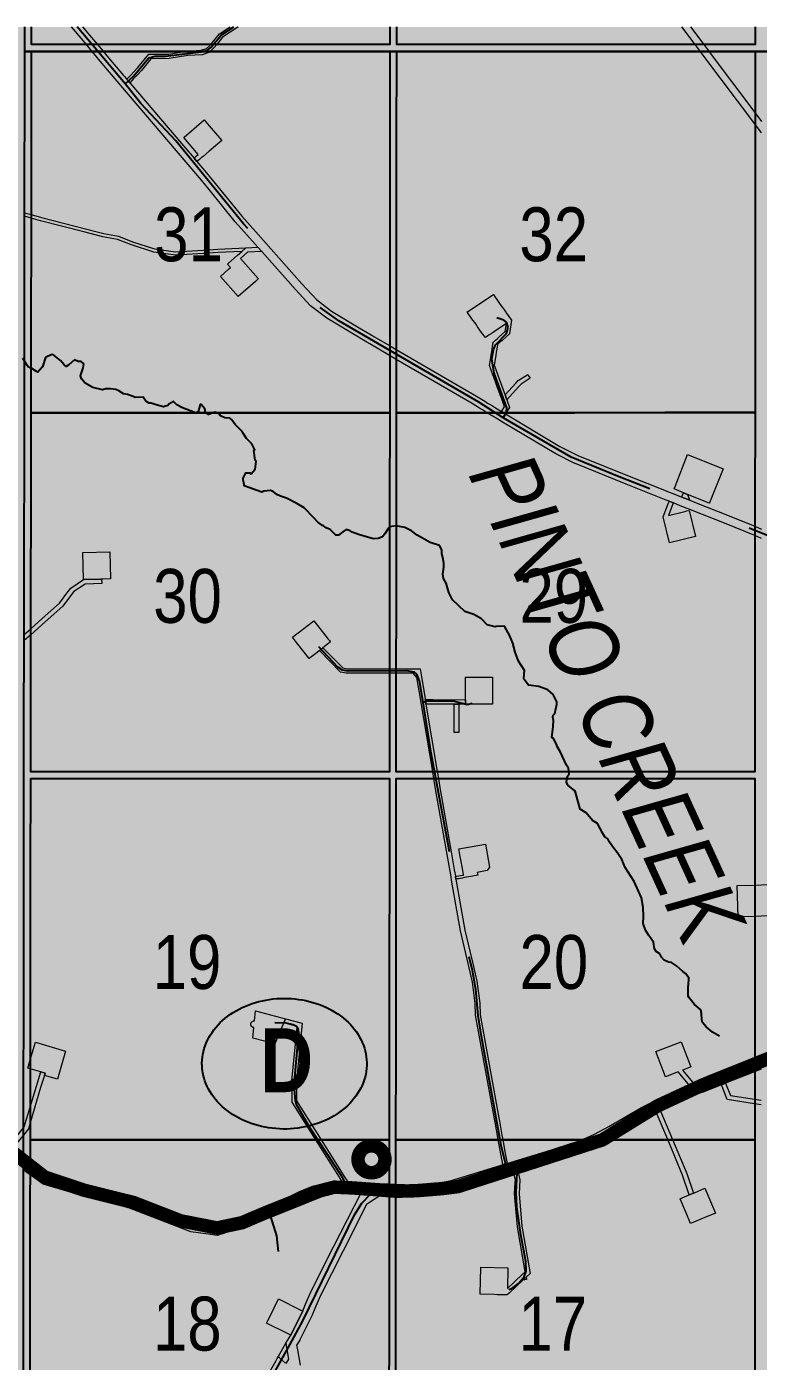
# Model space of a CAD drawing. Extents: x 351064 to 358960, y 6048061 to 6054858.
# Drawn here: x 352761.3 to 352869.8, y 6050885.6 to 6051083.7 of the extents above; entities that cross this region are included whole.
import ezdxf
from ezdxf.enums import TextEntityAlignment as Align

# ---------------------------------------------------------------- set-up
doc = ezdxf.new("R2010")
doc.units = 0
doc.header["$LTSCALE"] = 5
doc.linetypes.add('DASHED2', pattern=[9.525, 6.35, -3.175])
doc.layers.add('AS-ROUTEMAP', color=35, linetype='Continuous', lineweight=0)
for name, color, linetype in [('CG-NOTES', 7, 'Continuous'), ('RoadSeg', 57, 'DASHED2'), ('ROUTE-MAP-ROUTE', 90, 'Continuous'), ('T-CREEK', 160, 'Continuous'), ('T-WATER-T', 170, 'Continuous'), ('Townships', 57, 'Continuous')]:
    doc.layers.add(name, color=color, linetype=linetype)
doc.layers.add('ROUTE-MAP-BACKGROUND-H', color=7, linetype='Continuous', true_color=0xf0ebff)
doc.layers.add('Sections', color=7, linetype='Continuous', true_color=0xa75418)
doc.styles.add('120', font='ARIALN.TTF', dxfattribs={"height": 13})
doc.styles.add('80LS', font='ARIALNI.TTF', dxfattribs={"height": 10})
doc.styles.add('BOLD', font='ARIALNB.TTF')

# ---------------------------------------------------------------- blocks, each defined once
blk = doc.blocks.new('AA')
at = {"const_width": 4}
blk.add_lwpolyline([(-1, 0, 1), (1, 0, 1)], format="xyb", close=True, dxfattribs=at)
blk.add_circle((0, 0), 2)
blk = doc.blocks.new('Route_Letters')
h = blk.add_hatch(color=255)
h.dxf.hatch_style = 1
edge = h.paths.add_edge_path()
edge.add_ellipse((-0.12, 0.46), major_axis=(-11.97, 0), ratio=0.789318, start_angle=0, end_angle=360)
at = {"color": 5}
blk.add_open_spline([(-12.34, 0.46), (-12.34, -0.25), (-12.24, -0.97), (-11.72, -2.79), (-11.14, -3.88), (-9.56, -5.81), (-8.54, -6.66), (-6.22, -8.02), (-4.9, -8.54), (-2.12, -9.17), (-0.66, -9.3), (2.22, -9.13), (3.64, -8.84), (6.27, -7.89), (7.48, -7.22), (9.54, -5.6), (10.38, -4.64), (11.6, -2.54), (11.97, -1.4), (12.18, 0.91), (12.02, 2.08), (11.2, 4.3), (10.54, 5.35), (8.8, 7.2), (7.72, 7.99), (5.29, 9.24), (3.93, 9.68), (1.11, 10.18), (-0.35, 10.23), (-3.22, 9.91), (-4.61, 9.55), (-7.16, 8.47), (-8.32, 7.75), (-10.24, 6.02), (-11, 5.02), (-12.05, 2.86), (-12.32, 1.7), (-12.34, 0.52), (-12.34, 0.49), (-12.34, 0.46)], degree=3, knots=[0, 0, 0, 0, 0.219529, 0.219529, 0.575727, 0.575727, 0.931924, 0.931924, 1.288121, 1.288121, 1.644318, 1.644318, 2.000515, 2.000515, 2.356712, 2.356712, 2.712909, 2.712909, 3.069107, 3.069107, 3.425304, 3.425304, 3.781501, 3.781501, 4.137698, 4.137698, 4.493895, 4.493895, 4.850092, 4.850092, 5.20629, 5.20629, 5.562487, 5.562487, 5.918684, 5.918684, 6.274881, 6.274881, 6.283185, 6.283185, 6.283185, 6.283185], dxfattribs=at)
at = {"color": 14, "style": 'BOLD'}
blk.add_attdef('A', text='', height=9.5, dxfattribs=at).set_placement((0.22, 0.98), align=Align.MIDDLE)

msp = doc.modelspace()

# ---------------------------------------------------------------- hatches: boundary and pattern name
at = {"layer": 'ROUTE-MAP-BACKGROUND-H'}
h = msp.add_hatch(color=256, dxfattribs=at)
h.dxf.hatch_style = 1
h.paths.add_polyline_path([(352109.337, 6051083.716), (353736.796, 6051083.637), (353740.383, 6050432.833), (352105.91, 6050432.833)])

# ---------------------------------------------------------------- linework, layer by layer
at = {"layer": 'AS-ROUTEMAP', "flags": 128}
for points in [[(352870.239, 6051007.769), (352869.234, 6051008.181), (352864.99, 6051009.919), (352859.591, 6051012.063), (352858.197, 6051012.617), (352857.171, 6051013.029), (352857.132, 6051013.04), (352856.549, 6051013.272), (352856.084, 6051013.456), (352855.857, 6051013.547), (352850.165, 6051015.808), (352842.482, 6051018.909), (352842.45, 6051018.922), (352839.739, 6051020.301), (352831.846, 6051025.002), (352831.139, 6051025.435), (352830.296, 6051025.952), (352829.868, 6051026.214), (352829.59, 6051026.384), (352829.492, 6051026.444), (352829.158, 6051026.649), (352828.849, 6051026.838), (352828.418, 6051027.101), (352827.31, 6051027.781), (352816.073, 6051034.326), (352815.067, 6051034.911), (352812.135, 6051036.619), (352811.704, 6051036.87), (352805.771, 6051040.434), (352803.358, 6051042.3), (352801.134, 6051044.7), (352796.131, 6051050.333), (352795.56, 6051050.975), (352793.533, 6051053.257), (352792.195, 6051054.763), (352788.337, 6051059.531), (352787.209, 6051060.925), (352775.214, 6051075.009), (352772.181, 6051078.579), (352771.509, 6051079.394), (352770.945, 6051080.072), (352770.109, 6051081.078), (352769.629, 6051081.655), (352767.883, 6051083.684)], [(352769.558, 6051083.684), (352770.599, 6051082.475), (352771.758, 6051081.078), (352772.591, 6051080.072), (352773.155, 6051079.388), (352775.638, 6051076.47), (352775.746, 6051076.343), (352776.01, 6051076.032), (352776.074, 6051075.958), (352776.119, 6051075.905), (352776.181, 6051075.832), (352776.337, 6051075.649), (352776.4, 6051075.575), (352776.554, 6051075.394), (352783.386, 6051067.372), (352783.926, 6051066.738), (352786.084, 6051064.204), (352786.516, 6051063.697), (352788.186, 6051061.737), (352788.339, 6051061.547), (352793.164, 6051055.584), (352795.231, 6051053.257), (352802.073, 6051045.557), (352804.218, 6051043.24), (352806.49, 6051041.483), (352810.573, 6051039.024), (352812.338, 6051037.961), (352812.429, 6051037.906), (352812.768, 6051037.709), (352815.069, 6051036.37), (352816.074, 6051035.786), (352827.959, 6051028.872), (352829.189, 6051028.118), (352829.616, 6051027.857), (352829.904, 6051027.68), (352830.339, 6051027.414), (352830.623, 6051027.24), (352831.051, 6051026.978), (352831.67, 6051026.599), (352831.922, 6051026.444), (352832.239, 6051026.25), (352832.504, 6051026.088), (352839.844, 6051021.717), (352840.351, 6051021.414), (352842.483, 6051020.33), (352842.976, 6051020.079), (352850.637, 6051016.986), (352855.858, 6051014.912), (352856.55, 6051014.638), (352857.014, 6051014.453), (352858.406, 6051013.9), (352859.634, 6051013.412), (352860.569, 6051013.041), (352865.465, 6051011.097), (352869.234, 6051009.553), (352870.239, 6051009.141)], [(352776.896, 6051075.76), (352776.554, 6051075.394), (352776.337, 6051075.649), (352776.181, 6051075.832), (352776.119, 6051075.904), (352776.461, 6051076.271), (352776.688, 6051076.515), (352777.146, 6051077.006), (352777.765, 6051077.67), (352779.366, 6051079.623), (352782.341, 6051079.659), (352784.925, 6051080.073), (352785.086, 6051080.099), (352787.153, 6051080.224), (352787.944, 6051080.464), (352788.356, 6051080.852), (352788.591, 6051081.079), (352789.861, 6051082.64), (352791.446, 6051083.683)], [(352792.648, 6051083.683), (352792.591, 6051083.638), (352790.314, 6051082.14), (352789.454, 6051081.079), (352789.081, 6051080.618), (352788.501, 6051080.074), (352788.356, 6051079.937), (352788.286, 6051079.872), (352787.271, 6051079.563), (352785.159, 6051079.436), (352782.398, 6051078.993), (352779.685, 6051078.961), (352778.267, 6051077.231), (352777.581, 6051076.495), (352777.123, 6051076.004), (352776.896, 6051075.76)], [(352870.259, 6051067.969), (352869.254, 6051069.304), (352861.683, 6051079.365), (352861.147, 6051080.077), (352860.39, 6051081.082), (352858.433, 6051083.679)], [(352859.705, 6051083.679), (352861.662, 6051081.082), (352862.419, 6051080.077), (352862.495, 6051079.977), (352869.255, 6051070.993), (352870.26, 6051069.658)], [(352760.915, 6051056.11), (352761.92, 6051055.825), (352763.445, 6051055.391), (352771.71, 6051053.255), (352772.683, 6051053.003), (352774.87, 6051052.621), (352776.977, 6051051.783), (352780.237, 6051050.747), (352783.331, 6051050.31), (352788.329, 6051050.605), (352789.602, 6051050.681), (352793.747, 6051050.896), (352793.151, 6051050.365), (352789.63, 6051050.182), (352788.329, 6051050.105), (352783.311, 6051049.808), (352780.125, 6051050.258), (352776.808, 6051051.312), (352774.733, 6051052.138), (352772.577, 6051052.514), (352769.714, 6051053.255), (352763.315, 6051054.909), (352761.92, 6051055.305), (352760.914, 6051055.591)], [(352760.847, 6050993.46), (352761.854, 6050994.357), (352763.539, 6050995.859), (352766.11, 6050998.168), (352767.215, 6050999.62), (352767.787, 6051000.372), (352769.709, 6051001.648), (352772.202, 6051001.716), (352772.374, 6051001.721), (352772.392, 6051001.055), (352769.918, 6051000.987), (352768.249, 6050999.879), (352768.052, 6050999.62), (352766.603, 6050997.715), (352763.983, 6050995.362), (352761.853, 6050993.463), (352760.846, 6050992.566)], [(352799.648, 6050885.346), (352798.74, 6050886.147), (352798.566, 6050886.299), (352799.701, 6050888.285), (352800.424, 6050889.513), (352800.643, 6050889.954), (352801.503, 6050891.691), (352802.196, 6050893.089), (352802.607, 6050894.07), (352803.383, 6050895.926), (352806.818, 6050902.68), (352810.848, 6050910.61), (352811.607, 6050912.104), (352811.79, 6050912.097), (352812.339, 6050912.074), (352814.982, 6050911.964), (352815.987, 6050911.923), (352818.732, 6050911.808), (352822.684, 6050912.134), (352824.023, 6050912.411), (352824.066, 6050912.424), (352824.711, 6050912.62), (352831.503, 6050914.691), (352831.792, 6050914.78), (352831.867, 6050914.802), (352832.509, 6050914.998), (352832.636, 6050915.037), (352833.116, 6050915.183), (352841.048, 6050917.602), (352842.184, 6050917.972), (352842.431, 6050918.063), (352843.304, 6050918.386), (352843.62, 6050918.516), (352844.407, 6050918.842), (352845.492, 6050919.34), (352847.601, 6050920.46), (352852.458, 6050923.282), (352854.011, 6050924.095), (352854.812, 6050924.45), (352857.216, 6050925.515), (352859.668, 6050926.469), (352860.097, 6050926.632), (352860.322, 6050926.723), (352860.585, 6050926.823), (352869.208, 6050930.218), (352870.214, 6050930.614)], [(352870.214, 6050928.969), (352869.208, 6050928.574), (352864.907, 6050926.883), (352864.287, 6050926.64), (352861.604, 6050925.585), (352861.115, 6050925.394), (352857.774, 6050924.097), (352856.227, 6050923.453), (352855.191, 6050922.94), (352854.59, 6050922.646), (352853.223, 6050921.965), (352848.366, 6050919.143), (352847.272, 6050918.534), (352847.237, 6050918.517), (352846.154, 6050917.968), (352845.016, 6050917.446), (352843.859, 6050916.967), (352842.43, 6050916.471), (352841.493, 6050916.145), (352834.106, 6050913.893), (352833.467, 6050913.698), (352832.988, 6050913.552), (352831.947, 6050913.234), (352828.02, 6050912.037), (352828.02, 6050912.037), (352824.935, 6050911.096), (352824.4, 6050910.933), (352822.902, 6050910.624), (352822.354, 6050910.578), (352818.764, 6050910.283), (352815.986, 6050910.399), (352814.981, 6050910.441), (352814.069, 6050910.479), (352811.959, 6050909.073), (352811.68, 6050908.887), (352808.176, 6050901.99), (352804.767, 6050895.286), (352803.989, 6050893.427), (352803.582, 6050892.456), (352803.203, 6050891.691), (352801.765, 6050888.79), (352801.754, 6050888.77), (352801.385, 6050888.143), (352801.299, 6050887.999), (352801.411, 6050887.332), (352801.797, 6050885.027)], [(352870.212, 6050923.696), (352869.206, 6050923.848), (352865.149, 6050924.459), (352864.385, 6050926.392), (352864.287, 6050926.64), (352864.907, 6050926.883), (352865.005, 6050926.635), (352865.628, 6050925.06), (352869.207, 6050924.521), (352870.212, 6050924.369)], [(352760.869, 6050915.885), (352761.769, 6050915.152), (352762.007, 6050914.958), (352764.38, 6050913.296), (352769.433, 6050911.807), (352773.904, 6050910.65), (352776.989, 6050909.769), (352785.989, 6050906.327), (352788.201, 6050906.008), (352789.389, 6050905.836), (352793.935, 6050907.32), (352797.204, 6050908.527), (352801.824, 6050910.867), (352803.802, 6050911.671), (352805.142, 6050911.939), (352806.413, 6050912.208), (352806.801, 6050912.2), (352807.924, 6050912.178), (352811.421, 6050912.108), (352811.607, 6050912.104), (352810.848, 6050910.61), (352810.661, 6050910.614), (352806.655, 6050910.688), (352804.242, 6050910.205), (352802.456, 6050909.479), (352797.902, 6050907.173), (352797.814, 6050907.128), (352797.251, 6050906.921), (352796.666, 6050906.704), (352794.435, 6050905.881), (352789.523, 6050904.277), (352788.2, 6050904.468), (352785.604, 6050904.843), (352776.506, 6050908.322), (352773.504, 6050909.18), (352769.027, 6050910.338), (352763.71, 6050911.905), (352761.928, 6050913.18), (352761.767, 6050913.293), (352761.28, 6050913.634), (352760.762, 6050914.037)], [(352793.712, 6050877.81), (352798.195, 6050885.65), (352798.398, 6050886.005), (352798.566, 6050886.299), (352799.701, 6050888.285), (352799.752, 6050887.983), (352800.092, 6050885.951), (352799.705, 6050885.296)]]:
    msp.add_lwpolyline(points, dxfattribs=at)
for points in [[(352786.896, 6051064.021), (352786.516, 6051063.697), (352786.084, 6051064.204), (352786.464, 6051064.528), (352786.716, 6051064.743), (352784.555, 6051067.279), (352784.651, 6051067.361), (352785.297, 6051067.911), (352787.599, 6051069.873), (352788.346, 6051068.997), (352790.192, 6051066.828), (352788.342, 6051065.253), (352787.418, 6051064.465), (352787.148, 6051064.235), (352786.896, 6051064.021)], [(352795.175, 6051045.918), (352792.647, 6051043.664), (352789.985, 6051046.648), (352791.198, 6051047.73), (352791.478, 6051047.979), (352791.034, 6051048.477), (352791.121, 6051048.554), (352792.527, 6051049.808), (352793.151, 6051050.365), (352793.747, 6051050.896), (352795.56, 6051050.975), (352796.131, 6051050.333), (352794.014, 6051050.241), (352792.97, 6051049.31), (352795.615, 6051046.344), (352795.632, 6051046.325), (352795.175, 6051045.918)], [(352833.18, 6051040.144), (352832.85, 6051038.121), (352831.767, 6051037.157), (352831.387, 6051036.819), (352831.135, 6051036.594), (352831.084, 6051036.548), (352831.021, 6051036.15), (352830.903, 6051035.401), (352830.827, 6051034.92), (352830.601, 6051033.487), (352830.833, 6051032.847), (352831.142, 6051031.999), (352831.346, 6051031.439), (352832.088, 6051029.401), (352832.216, 6051029.047), (352832.474, 6051028.34), (352832.886, 6051027.207), (352832.371, 6051026.444), (352832.239, 6051026.25), (352831.922, 6051026.444), (352831.67, 6051026.599), (352832.143, 6051027.299), (352831.71, 6051028.491), (352831.581, 6051028.844), (352831.06, 6051030.276), (352830.856, 6051030.835), (352830.547, 6051031.685), (352830.412, 6051032.056), (352829.915, 6051033.421), (352830.047, 6051034.253), (352830.157, 6051034.953), (352830.204, 6051035.251), (352830.236, 6051035.449), (352830.362, 6051036.25), (352830.463, 6051036.888), (352830.521, 6051036.939), (352830.774, 6051037.164), (352831.026, 6051037.389), (352831.406, 6051037.727), (352832.234, 6051038.465), (352832.423, 6051039.645), (352830.848, 6051038.607), (352830.429, 6051038.331), (352830.151, 6051038.147), (352829.872, 6051037.963), (352829.453, 6051037.687), (352829.314, 6051037.595), (352829.282, 6051037.574), (352828.737, 6051038.339), (352828.136, 6051039.183), (352827.947, 6051039.448), (352827.85, 6051039.591), (352827.285, 6051040.376), (352827.19, 6051040.508), (352826.851, 6051040.984), (352826.625, 6051041.301), (352826.572, 6051041.376), (352826.683, 6051041.449), (352830.469, 6051043.946), (352830.745, 6051043.559), (352830.979, 6051043.232), (352831.502, 6051042.497), (352831.85, 6051042.01), (352832.106, 6051041.651), (352832.333, 6051041.331), (352832.396, 6051041.243), (352833.18, 6051040.144)], [(352834.203, 6051030.238), (352832.474, 6051028.34), (352832.216, 6051029.047), (352833.824, 6051030.811), (352834.171, 6051031.192), (352835.58, 6051032.085), (352835.793, 6051031.746), (352835.935, 6051031.521), (352834.604, 6051030.677), (352834.551, 6051030.619), (352834.203, 6051030.238)], [(352862.546, 6051013.041), (352862.519, 6051012.973), (352862.352, 6051013.041), (352862.149, 6051013.124), (352859.277, 6051014.287), (352858.659, 6051014.537), (352857.269, 6051015.1), (352857.415, 6051015.472), (352859.281, 6051020.216), (352864.532, 6051018.09), (352862.546, 6051013.041)], [(352859.534, 6051013.643), (352859.634, 6051013.413), (352858.406, 6051013.9), (352858.474, 6051014.072), (352858.659, 6051014.537), (352859.277, 6051014.287), (352859.267, 6051014.262), (352859.534, 6051013.643)], [(352857.11, 6051012.877), (352856.439, 6051011.175), (352858.85, 6051011.755), (352859.175, 6051011.833), (352859.536, 6051011.922), (352860.472, 6051008.031), (352856.583, 6051007.096), (352855.648, 6051010.985), (352856.458, 6051013.041), (352856.49, 6051013.122), (352856.549, 6051013.272), (352857.132, 6051013.041), (352857.172, 6051013.033), (352857.11, 6051012.877)], [(352773.593, 6051005.758), (352773.706, 6051001.761), (352772.54, 6051001.726), (352772.374, 6051001.721), (352772.202, 6051001.716), (352769.709, 6051001.648), (352769.596, 6051005.645), (352773.593, 6051005.758)], [(352804.32, 6050990.843), (352803.148, 6050989.928), (352803.107, 6050989.981), (352802.896, 6050990.251), (352802.799, 6050990.375), (352802.588, 6050990.646), (352802.035, 6050991.354), (352801.15, 6050992.486), (352800.687, 6050993.08), (352803.838, 6050995.541), (352805.629, 6050993.249), (352805.838, 6050992.981), (352805.937, 6050992.854), (352806.146, 6050992.587), (352806.245, 6050992.46), (352806.3, 6050992.39), (352805.202, 6050991.532), (352805.024, 6050991.393), (352804.869, 6050991.272), (352804.848, 6050991.256), (352804.673, 6050991.119), (352804.623, 6050991.082), (352804.32, 6050990.843)], [(352832.509, 6050914.998), (352831.867, 6050914.802), (352831.859, 6050914.844), (352831.192, 6050918.513), (352830.724, 6050921.088), (352830.634, 6050921.583), (352827.834, 6050936.982), (352827.798, 6050938.743), (352827.377, 6050941.915), (352826.584, 6050945.294), (352826.576, 6050945.327), (352825.607, 6050949.496), (352824.28, 6050957.053), (352824.194, 6050957.546), (352821.957, 6050970.291), (352821.659, 6050972.109), (352821.654, 6050972.142), (352821.489, 6050973.129), (352821.486, 6050973.148), (352819.722, 6050983.669), (352819.666, 6050984.002), (352819.14, 6050987.137), (352818.576, 6050987.737), (352816.04, 6050987.741), (352815.034, 6050987.742), (352808.653, 6050987.752), (352807.799, 6050987.915), (352804.673, 6050991.119), (352804.848, 6050991.256), (352804.869, 6050991.272), (352805.022, 6050991.392), (352805.202, 6050991.532), (352808.13, 6050988.53), (352808.717, 6050988.418), (352815.035, 6050988.409), (352816.04, 6050988.407), (352819.335, 6050988.402), (352819.604, 6050988.402), (352819.797, 6050987.226), (352820.342, 6050984.002), (352820.37, 6050983.834), (352820.397, 6050983.669), (352820.481, 6050983.167), (352822.146, 6050973.148), (352822.313, 6050972.142), (352822.599, 6050970.432), (352822.777, 6050969.415), (352824.266, 6050960.949), (352824.684, 6050958.577), (352824.844, 6050957.668), (352824.862, 6050957.569), (352824.931, 6050957.175), (352826.26, 6050949.629), (352827.233, 6050945.445), (352827.261, 6050945.328), (352828.033, 6050942.035), (352828.464, 6050938.794), (352828.5, 6050937.049), (352831.276, 6050921.776), (352831.366, 6050921.281), (352831.749, 6050919.177), (352831.869, 6050918.513), (352831.926, 6050918.205), (352832.186, 6050916.773), (352832.29, 6050916.2), (352832.376, 6050915.728), (352832.509, 6050914.998)], [(352830.355, 6050987.146), (352830.346, 6050983.147), (352826.347, 6050983.155), (352826.348, 6050983.655), (352826.348, 6050983.822), (352826.349, 6050983.988), (352826.355, 6050987.154), (352830.355, 6050987.146)], [(352826.348, 6050983.655), (352826.347, 6050983.155), (352821.594, 6050983.165), (352821.087, 6050983.166), (352820.747, 6050983.167), (352820.481, 6050983.167), (352820.397, 6050983.669), (352820.37, 6050983.834), (352820.638, 6050983.833), (352820.976, 6050983.833), (352821.483, 6050983.832), (352826.348, 6050983.822), (352826.348, 6050983.655)], [(352825.328, 6050983.157), (352825.328, 6050981.222), (352825.329, 6050978.963), (352824.662, 6050978.963), (352824.661, 6050983.159), (352825.328, 6050983.157)], [(352825.145, 6050957.215), (352824.931, 6050957.175), (352824.862, 6050957.569), (352825.077, 6050957.61), (352825.351, 6050957.661), (352825.854, 6050957.755), (352826.054, 6050957.793), (352826.036, 6050957.891), (352825.886, 6050958.742), (352825.659, 6050960.028), (352825.569, 6050960.543), (352825.471, 6050961.099), (352825.406, 6050961.468), (352825.365, 6050961.702), (352829.301, 6050962.399), (352829.909, 6050958.949), (352829.565, 6050958.451), (352828.091, 6050958.175), (352828.165, 6050957.782), (352827.132, 6050957.588), (352826.199, 6050957.413), (352825.84, 6050957.346), (352825.337, 6050957.251), (352825.145, 6050957.215)], [(352869.215, 6050951.646), (352866.792, 6050951.572), (352866.651, 6050956.235), (352869.217, 6050956.313), (352870.222, 6050956.343), (352871.647, 6050956.386), (352871.697, 6050954.721), (352871.713, 6050954.188), (352871.724, 6050953.835), (352871.788, 6050951.723), (352870.221, 6050951.676), (352869.215, 6050951.646)], [(352799.662, 6050936.458), (352799.395, 6050935.839), (352799.318, 6050935.66), (352799.117, 6050935.194), (352798.059, 6050932.744), (352794.792, 6050933.601), (352794.942, 6050935.151), (352794.924, 6050935.154), (352794.907, 6050935.157), (352794.892, 6050935.16), (352794.879, 6050935.163), (352794.864, 6050935.167), (352794.847, 6050935.172), (352794.827, 6050935.179), (352794.811, 6050935.186), (352794.795, 6050935.192), (352794.779, 6050935.2), (352794.765, 6050935.207), (352794.749, 6050935.216), (352794.733, 6050935.226), (352794.721, 6050935.234), (352794.71, 6050935.242), (352794.698, 6050935.251), (352794.684, 6050935.262), (352794.672, 6050935.271), (352794.661, 6050935.282), (352794.649, 6050935.294), (352794.636, 6050935.306), (352794.622, 6050935.323), (352794.608, 6050935.34), (352794.598, 6050935.353), (352794.588, 6050935.368), (352794.578, 6050935.382), (352794.569, 6050935.397), (352794.561, 6050935.413), (352794.552, 6050935.43), (352794.543, 6050935.45), (352794.535, 6050935.47), (352794.528, 6050935.489), (352794.52, 6050935.514), (352794.512, 6050935.548), (352794.506, 6050935.582), (352794.503, 6050935.615), (352794.502, 6050935.647), (352794.503, 6050935.676), (352794.505, 6050935.702), (352794.51, 6050935.734), (352794.517, 6050935.768), (352794.524, 6050935.793), (352794.53, 6050935.812), (352794.537, 6050935.831), (352794.544, 6050935.847), (352794.551, 6050935.862), (352794.562, 6050935.885), (352794.575, 6050935.907), (352794.588, 6050935.927), (352794.601, 6050935.946), (352794.612, 6050935.96), (352794.622, 6050935.972), (352794.632, 6050935.983), (352794.642, 6050935.995), (352794.655, 6050936.007), (352794.668, 6050936.019), (352794.681, 6050936.03), (352794.694, 6050936.041), (352794.706, 6050936.05), (352794.717, 6050936.058), (352794.73, 6050936.067), (352794.745, 6050936.076), (352794.76, 6050936.085), (352794.775, 6050936.093), (352794.791, 6050936.1), (352794.808, 6050936.108), (352794.825, 6050936.115), (352794.837, 6050936.119), (352794.852, 6050936.124), (352794.868, 6050936.129), (352794.883, 6050936.133), (352794.898, 6050936.136), (352794.913, 6050936.139), (352794.928, 6050936.142), (352794.941, 6050936.144), (352794.954, 6050936.145), (352794.975, 6050936.146), (352794.993, 6050936.147), (352795.011, 6050936.147), (352795.028, 6050936.147), (352795.048, 6050936.145), (352795.205, 6050937.627), (352799.662, 6050936.458)], [(352808.78, 6050912.38), (352808.89, 6050912.207), (352808.069, 6050912.259), (352807.96, 6050912.432), (352807.694, 6050912.852), (352807.63, 6050912.954), (352804.123, 6050918.507), (352800.614, 6050924.064), (352800.605, 6050927.274), (352801.379, 6050935.175), (352801.392, 6050935.312), (352799.395, 6050935.839), (352799.662, 6050936.458), (352802.111, 6050935.812), (352801.272, 6050927.243), (352801.28, 6050924.258), (352804.911, 6050918.507), (352808.451, 6050912.901), (352808.78, 6050912.38)], [(352767.037, 6050931.645), (352765.807, 6050927.491), (352763.905, 6050928.054), (352764.006, 6050928.372), (352763.495, 6050928.524), (352763.368, 6050928.561), (352763.176, 6050928.618), (352761.784, 6050929.03), (352761.428, 6050929.136), (352761.785, 6050930.34), (352762.564, 6050932.969), (352767.037, 6050931.645)], [(352858.542, 6050928.835), (352860.322, 6050926.723), (352860.096, 6050926.633), (352859.668, 6050926.469), (352857.888, 6050928.582), (352856.022, 6050927.861), (352854.581, 6050931.592), (352858.311, 6050933.033), (352859.753, 6050929.303), (352858.826, 6050928.945), (352858.542, 6050928.835)], [(352759.297, 6050917.377), (352759.192, 6050917.247), (352758.675, 6050917.668), (352758.78, 6050917.797), (352759.348, 6050918.5), (352760.769, 6050920.26), (352760.91, 6050920.435), (352761.778, 6050923.359), (352762.697, 6050926.455), (352763.368, 6050928.561), (352763.495, 6050928.524), (352764.006, 6050928.372), (352763.905, 6050928.054), (352763.334, 6050926.259), (352761.775, 6050921.008), (352761.511, 6050920.119), (352760.768, 6050919.198), (352760.203, 6050918.499), (352759.297, 6050917.377)], [(352860.148, 6050910.574), (352859.532, 6050910.314), (352858.545, 6050913.261), (352856.329, 6050918.519), (352854.605, 6050922.61), (352854.587, 6050922.653), (352855.179, 6050922.968), (352857.053, 6050918.519), (352859.169, 6050913.496), (352860.148, 6050910.574)], [(352834.893, 6050897.698), (352832.852, 6050895.77), (352832.531, 6050895.467), (352832.448, 6050895.469), (352831.106, 6050895.503), (352830.607, 6050895.515), (352828.533, 6050895.568), (352828.634, 6050899.566), (352832.631, 6050899.465), (352832.554, 6050896.406), (352834.757, 6050898.486), (352835.19, 6050898.894), (352834.043, 6050905.575), (352833.611, 6050910.481), (352833.725, 6050912.146), (352833.75, 6050912.501), (352833.472, 6050913.674), (352833.467, 6050913.698), (352834.106, 6050913.893), (352834.422, 6050912.556), (352834.28, 6050910.487), (352834.705, 6050905.661), (352835.914, 6050898.661), (352835.332, 6050898.112), (352834.893, 6050897.698)], [(352861.856, 6050906.955), (352859.723, 6050906.052), (352859.049, 6050907.643), (352858.854, 6050908.103), (352858.163, 6050909.734), (352858.47, 6050909.864), (352859.532, 6050910.314), (352860.148, 6050910.574), (352860.301, 6050910.639), (352861.845, 6050911.293), (352863.405, 6050907.611), (352861.856, 6050906.955)], [(352835.394, 6050897.753), (352834.899, 6050897.667), (352834.893, 6050897.698), (352835.332, 6050898.112), (352835.394, 6050897.753)], [(352800.643, 6050889.954), (352800.423, 6050889.511), (352800.258, 6050889.589), (352799.934, 6050889.747), (352796.838, 6050891.281), (352797.041, 6050891.689), (352797.749, 6050893.121), (352797.971, 6050893.569), (352798.613, 6050894.865), (352801.824, 6050893.273), (352802.122, 6050893.12), (352802.197, 6050893.09), (352801.503, 6050891.691), (352800.643, 6050889.954)]]:
    msp.add_lwpolyline(points, close=True, dxfattribs=at)
at = {"layer": 'RoadSeg', "flags": 128}
for points in [[(352775.869, 6051075.237), (352768.739, 6051083.684)], [(352775.869, 6051075.237), (352777.104, 6051076.373), (352779.362, 6051079.071), (352780.322, 6051079.331), (352781.856, 6051079.342), (352787.538, 6051080.036), (352788.132, 6051080.286), (352788.589, 6051080.632), (352790.169, 6051082.511), (352791.972, 6051083.683)], [(352831.928, 6051025.636), (352828.294, 6051027.967), (352807.577, 6051040.053), (352803.834, 6051042.715), (352802.22, 6051044.37), (352795.872, 6051051.86), (352793.397, 6051054.458), (352783.378, 6051066.78), (352778.186, 6051072.335), (352775.869, 6051075.237)], [(352831.928, 6051025.636), (352832.404, 6051026.483), (352832.486, 6051027.119), (352830.607, 6051032.268), (352830.245, 6051034.425), (352830.475, 6051035.732), (352830.788, 6051036.475), (352832.407, 6051038.188), (352832.681, 6051039.096), (352832.426, 6051039.856), (352832.017, 6051040.178), (352831.008, 6051040.483)], [(352897.822, 6050997.322), (352885.107, 6051002.364), (352875.258, 6051006.321), (352871.475, 6051008.047), (352863.951, 6051011.136), (352849.116, 6051016.885), (352842.03, 6051019.819), (352831.928, 6051025.636)], [(352820.05, 6050983.416), (352819.494, 6050986.602), (352819.131, 6050987.625), (352818.79, 6050987.883), (352817.65, 6050988.117), (352808.949, 6050988.038), (352808.111, 6050988.181), (352807.431, 6050988.629), (352804.578, 6050991.649)], [(352827.325, 6050983.256), (352826.564, 6050983.034), (352824.715, 6050983.549), (352823.546, 6050983.616), (352820.58, 6050983.565), (352820.05, 6050983.416)], [(352832.44, 6050914.406), (352831.648, 6050917.652), (352828.689, 6050933.841), (352828.202, 6050936.929), (352827.892, 6050940.821), (352827.379, 6050943.608), (352825.827, 6050950.133), (352823.706, 6050962.645), (352821.231, 6050975.88), (352820.05, 6050983.416)], [(352833.864, 6050914.78), (352834.158, 6050914.988), (352840.739, 6050916.942), (352844.636, 6050918.286), (352847.859, 6050919.844), (352854.817, 6050923.809), (352856.464, 6050924.523), (352875.92, 6050932.243), (352885.099, 6050935.47), (352889.79, 6050937.037), (352892.257, 6050938.241), (352895.655, 6050940.704), (352897.63, 6050942.794)], [(352808.438, 6050911.793), (352808.389, 6050912.358), (352808.071, 6050912.983), (352803.298, 6050920.218), (352801.334, 6050923.63), (352801.116, 6050924.257), (352800.95, 6050926.587), (352801.628, 6050934.443), (352801.547, 6050934.941), (352801.27, 6050935.333), (352800.763, 6050935.552), (352799.723, 6050935.789), (352798.054, 6050935.842)], [(352797.173, 6050908.039), (352795.79, 6050907.433), (352790.206, 6050905.608), (352788.91, 6050905.438), (352786.4, 6050905.767), (352775.752, 6050909.668), (352768.5, 6050911.397), (352764.323, 6050912.879), (352762.219, 6050914.187), (352752.692, 6050922.054), (352751.234, 6050922.913), (352749.615, 6050923.567), (352746.963, 6050924.192), (352744.558, 6050924.325), (352737.235, 6050923.851)], [(352813.291, 6050911.163), (352816.05, 6050911.475), (352821.253, 6050911.455), (352824.007, 6050911.933), (352832.44, 6050914.406)], [(352832.44, 6050914.406), (352833.864, 6050914.78)], [(352832.753, 6050896.274), (352833.216, 6050896.421), (352834.196, 6050897.149), (352835.035, 6050898.139), (352835.344, 6050898.982), (352835.271, 6050900.414), (352834.524, 6050904.394), (352833.973, 6050908.547), (352833.846, 6050910.678), (352833.997, 6050913.616), (352833.864, 6050914.78)], [(352797.173, 6050908.039), (352801.875, 6050910.407), (352803.754, 6050911.16), (352805.244, 6050911.536), (352808.438, 6050911.793)], [(352800.306, 6050888.053), (352802.239, 6050891.643), (352809.897, 6050907.366), (352810.982, 6050909.097), (352812.213, 6050910.366), (352813.291, 6050911.163)], [(352813.291, 6050911.163), (352812.819, 6050911.35), (352808.438, 6050911.793)], [(352798.614, 6050901.911), (352798.348, 6050904.238), (352797.173, 6050908.039)], [(352751.713, 6050830.556), (352754.667, 6050835.742), (352763.033, 6050852.385), (352764.921, 6050855.206), (352765.86, 6050856.2), (352768.835, 6050858.285), (352778.704, 6050864.233), (352784.077, 6050867.653), (352786.901, 6050869.2), (352789.743, 6050871.281), (352791.624, 6050873.168), (352793.416, 6050875.82), (352800.306, 6050888.053)], [(352806.55, 6050851.249), (352800.306, 6050888.053)]]:
    msp.add_lwpolyline(points, dxfattribs=at)
at = {"layer": 'ROUTE-MAP-ROUTE', "const_width": 1.999, "flags": 128}
msp.add_lwpolyline([(352753.892, 6050920.825), (352763.927, 6050912.956), (352769.84, 6050910.995), (352777.153, 6050909.17), (352784.103, 6050906.464), (352789.506, 6050905.407), (352793.211, 6050906.19), (352796.607, 6050907.64), (352801.427, 6050909.568), (352804.777, 6050910.92), (352806.891, 6050911.464), (352809.606, 6050911.347), (352812.953, 6050911.103), (352816.106, 6050910.854), (352819.153, 6050910.94), (352822.775, 6050911.236), (352825.235, 6050911.548), (352846.635, 6050918.472), (352854.801, 6050923.515), (352861.546, 6050926.655), (352872.143, 6050930.913)], dxfattribs=at)
at = {"layer": 'Sections', "flags": 128}
for points in [[(352815.138, 6051083.681), (352815.136, 6051081.057), (352801.764, 6051081.056), (352788.392, 6051081.056), (352775.02, 6051081.055), (352761.983, 6051081.054), (352761.986, 6051083.684)], [(352869.295, 6051083.679), (352869.294, 6051081.06), (352855.922, 6051081.059), (352842.55, 6051081.058), (352829.178, 6051081.058), (352816.142, 6051081.057), (352816.143, 6051083.681)]]:
    msp.add_lwpolyline(points, dxfattribs=at)
for points in [[(352815.106, 6051039.827), (352815.097, 6051026.42), (352801.72, 6051026.418), (352788.343, 6051026.417), (352774.966, 6051026.415), (352761.924, 6051026.413), (352761.938, 6051039.822), (352761.953, 6051053.231), (352761.967, 6051066.64), (352761.982, 6051080.049), (352775.019, 6051080.049), (352788.391, 6051080.05), (352801.763, 6051080.051), (352815.135, 6051080.051), (352815.126, 6051066.643), (352815.116, 6051053.235)], [(352869.28, 6051039.833), (352869.275, 6051026.426), (352855.898, 6051026.424), (352842.521, 6051026.423), (352829.144, 6051026.421), (352816.102, 6051026.42), (352816.112, 6051039.828), (352816.121, 6051053.235), (352816.131, 6051066.644), (352816.141, 6051080.052), (352829.178, 6051080.052), (352842.55, 6051080.053), (352855.922, 6051080.054), (352869.294, 6051080.054), (352869.289, 6051066.647), (352869.284, 6051053.24)], [(352815.069, 6050986.196), (352815.059, 6050973.123), (352801.678, 6050973.121), (352788.295, 6050973.119), (352774.913, 6050973.117), (352761.866, 6050973.114), (352761.881, 6050986.188), (352761.895, 6050999.596), (352761.909, 6051013.005), (352761.924, 6051026.413), (352774.966, 6051026.415), (352788.343, 6051026.417), (352801.72, 6051026.418), (352815.097, 6051026.42), (352815.087, 6051013.012), (352815.078, 6050999.604)], [(352869.262, 6050986.204), (352869.258, 6050973.132), (352855.876, 6050973.13), (352842.494, 6050973.128), (352829.112, 6050973.126), (352816.065, 6050973.124), (352816.074, 6050986.196), (352816.083, 6050999.604), (352816.093, 6051013.012), (352816.102, 6051026.42), (352829.144, 6051026.421), (352842.521, 6051026.423), (352855.898, 6051026.424), (352869.275, 6051026.426), (352869.271, 6051013.019), (352869.266, 6050999.611)], [(352815.031, 6050931.894), (352815.022, 6050918.487), (352801.634, 6050918.484), (352788.247, 6050918.481), (352774.86, 6050918.478), (352761.808, 6050918.475), (352761.822, 6050931.883), (352761.837, 6050945.292), (352761.851, 6050958.701), (352761.865, 6050972.109), (352774.912, 6050972.111), (352788.295, 6050972.113), (352801.677, 6050972.116), (352815.059, 6050972.118), (352815.049, 6050958.71), (352815.04, 6050945.302)], [(352869.244, 6050931.906), (352869.24, 6050918.499), (352855.853, 6050918.496), (352842.466, 6050918.493), (352829.079, 6050918.49), (352816.027, 6050918.487), (352816.036, 6050931.895), (352816.046, 6050945.302), (352816.055, 6050958.71), (352816.064, 6050972.118), (352829.111, 6050972.12), (352842.493, 6050972.123), (352855.875, 6050972.125), (352869.257, 6050972.127), (352869.253, 6050958.72), (352869.249, 6050945.313)], [(352814.994, 6050878.263), (352814.985, 6050865.19), (352801.593, 6050865.187), (352788.201, 6050865.183), (352774.809, 6050865.179), (352761.752, 6050865.176), (352761.765, 6050878.249), (352761.78, 6050891.658), (352761.794, 6050905.066), (352761.808, 6050918.475), (352774.86, 6050918.478), (352788.247, 6050918.481), (352801.634, 6050918.484), (352815.022, 6050918.487), (352815.012, 6050905.079), (352815.003, 6050891.671)], [(352869.228, 6050878.277), (352869.224, 6050865.205), (352855.832, 6050865.202), (352842.44, 6050865.198), (352829.048, 6050865.194), (352815.991, 6050865.191), (352816, 6050878.263), (352816.009, 6050891.671), (352816.018, 6050905.079), (352816.027, 6050918.487), (352829.079, 6050918.49), (352842.466, 6050918.493), (352855.853, 6050918.496), (352869.24, 6050918.499), (352869.236, 6050905.091), (352869.232, 6050891.684)]]:
    msp.add_lwpolyline(points, close=True, dxfattribs=at)
at = {"layer": 'T-CREEK', "flags": 128}
msp.add_lwpolyline([(352864.005, 6050933.864), (352862.977, 6050934.481), (352862.048, 6050935.247), (352861.496, 6050935.909), (352861.379, 6050936.288), (352861.356, 6050937.254), (352861.235, 6050937.779), (352860.295, 6050938.594), (352859.498, 6050939.558), (352859.371, 6050939.791), (352859.37, 6050941.033), (352859.486, 6050942.282), (352859.46, 6050942.527), (352858.949, 6050943.172), (352858.559, 6050943.451), (352857.622, 6050944.317), (352856.908, 6050944.794), (352856.441, 6050944.86), (352855.786, 6050945.156), (352855.415, 6050945.585), (352855.144, 6050946.08), (352854.626, 6050946.425), (352854.357, 6050946.832), (352854.213, 6050947.837), (352853.514, 6050948.824), (352853.05, 6050949.593), (352852.666, 6050950.586), (352852.717, 6050951.655), (352852.676, 6050952.99), (352852.432, 6050954.391), (352851.341, 6050956.822), (352850.035, 6050958.929), (352849.517, 6050960.083), (352848.831, 6050961.124), (352848.292, 6050961.834), (352847.674, 6050962.649), (352847.43, 6050963.157), (352846.993, 6050963.484), (352846.7, 6050963.977), (352845.912, 6050965.465), (352845.157, 6050965.884), (352844.254, 6050967.004), (352843.35, 6050967.576), (352842.669, 6050970.088), (352842.518, 6050970.325), (352841.57, 6050971.064), (352841.329, 6050971.519), (352841.434, 6050972.378), (352841.711, 6050972.836), (352841.632, 6050973.645), (352841.328, 6050974.116), (352840.444, 6050976.036), (352839.929, 6050976.887), (352839.826, 6050977.213), (352839.373, 6050978.065), (352839.123, 6050978.197), (352839.365, 6050979.847), (352839.409, 6050980.802), (352839.268, 6050981.183), (352839.326, 6050981.525), (352839.596, 6050981.754), (352839.879, 6050983.153), (352839.888, 6050983.479), (352839.364, 6050984.599), (352838.541, 6050985.3), (352837.238, 6050985.793), (352835.688, 6050985.975), (352835.052, 6050986.811), (352835.005, 6050987.018), (352835.087, 6050988.153), (352834.209, 6050989.552), (352833.709, 6050990.85), (352833.347, 6050992.228), (352832.86, 6050993.412), (352832.225, 6050994.557), (352832.057, 6050994.727), (352830.872, 6050994.695), (352830.719, 6050994.648), (352829.574, 6050994.928), (352828.708, 6050995.804), (352827.593, 6050996.453), (352826.235, 6050996.894), (352824.396, 6050998.664), (352823.852, 6050999.739), (352823.465, 6051001.102), (352823.098, 6051001.8), (352822.974, 6051002.444), (352823.12, 6051003.468), (352823.11, 6051004.08), (352822.959, 6051004.947), (352822.81, 6051005.445), (352822.84, 6051006.073), (352822.466, 6051006.711), (352821.116, 6051007.173), (352819.154, 6051008.226), (352818.353, 6051008.899), (352817.323, 6051009.372), (352816.03, 6051009.613), (352815.12, 6051009.467), (352814.921, 6051009.261), (352814.39, 6051008.452), (352814.015, 6051007.999), (352813.386, 6051007.735), (352812.688, 6051007.717), (352811.819, 6051007.927), (352810.477, 6051008.325), (352809.53, 6051008.674), (352809.215, 6051008.889), (352808.623, 6051009.071), (352808.143, 6051008.753), (352807.515, 6051008.223), (352807.099, 6051008.221), (352806.248, 6051009.102), (352805.674, 6051009.312), (352805.277, 6051009.649), (352805.13, 6051009.689), (352804.43, 6051010.174), (352803.868, 6051010.835), (352802.43, 6051012.273), (352801.323, 6051012.961), (352799.795, 6051013.725), (352798.903, 6051014.034), (352798.38, 6051014.281), (352797.81, 6051014.712), (352797.426, 6051014.892), (352796.448, 6051014.758), (352796.14, 6051014.615), (352793.537, 6051015.577), (352793.506, 6051015.748), (352793.375, 6051016.472), (352793.379, 6051016.715), (352793.764, 6051017.501), (352794.309, 6051017.506), (352794.568, 6051017.343), (352795.133, 6051018.029), (352795.283, 6051019.156), (352795.154, 6051019.38), (352794.953, 6051020.807), (352795.087, 6051020.912), (352794.634, 6051021.805), (352793.861, 6051022.565), (352793.297, 6051023.43), (352793.217, 6051023.648), (352792.199, 6051024.658), (352791.628, 6051025.404), (352791.381, 6051025.599), (352790.646, 6051025.648), (352789.995, 6051025.978), (352789.843, 6051026.213), (352789.192, 6051026.519), (352788.21, 6051026.171), (352787.797, 6051026.448), (352787.665, 6051027.012), (352787.143, 6051027.624), (352786.99, 6051027.653), (352786.703, 6051026.523), (352786.303, 6051026.401), (352784.385, 6051027.132), (352783.518, 6051027.579), (352783.018, 6051028.072), (352782.333, 6051027.678), (352782.184, 6051027.489), (352781.558, 6051027.314), (352780.477, 6051027.575), (352779.706, 6051027.856), (352779.431, 6051027.829), (352778.916, 6051028.144), (352778.526, 6051028.713), (352777.358, 6051028.687), (352777.071, 6051028.843), (352776.21, 6051029.1), (352775.637, 6051029.198), (352774.948, 6051029.652), (352774.473, 6051029.838), (352773.678, 6051029.964), (352772.981, 6051029.95), (352772.512, 6051029.832), (352771.048, 6051030.151), (352769.958, 6051030.808), (352769.396, 6051031.444), (352769.259, 6051031.874), (352769.62, 6051033.057), (352769.738, 6051033.691), (352769.318, 6051034.002), (352768.884, 6051034.037), (352768.33, 6051034.256), (352767.522, 6051033.544), (352767.127, 6051033.267), (352766.821, 6051033.514), (352766.296, 6051034.174), (352765.286, 6051034.934), (352764.976, 6051035.081), (352764.073, 6051034.632), (352763.61, 6051033.249), (352762.927, 6051032.453), (352762.712, 6051032.514), (352762.008, 6051032.96), (352761.54, 6051033.153), (352761.317, 6051033.427), (352760.704, 6051034.538)], dxfattribs=at)
at = {"layer": 'Townships', "flags": 128}
for points in [[(353085.911, 6051083.668), (353085.914, 6051081.013), (353085.915, 6051080.007), (353059.172, 6051080.038), (353032.765, 6051080.068), (353031.76, 6051080.07), (353005.018, 6051080.067), (352978.611, 6051080.064), (352977.605, 6051080.064), (352950.863, 6051080.062), (352924.456, 6051080.059), (352923.451, 6051080.059), (352896.708, 6051080.056), (352870.299, 6051080.054), (352869.294, 6051080.054), (352842.55, 6051080.053), (352816.141, 6051080.052), (352815.135, 6051080.051), (352788.391, 6051080.05), (352761.982, 6051080.049), (352760.976, 6051080.049), (352760.978, 6051081.054), (352760.98, 6051083.684)], [(352760.746, 6050865.176), (352760.774, 6050891.658), (352760.803, 6050918.475), (352760.831, 6050945.292), (352760.86, 6050972.109), (352760.861, 6050973.114), (352760.889, 6050999.596), (352760.918, 6051026.413), (352760.947, 6051053.231), (352760.976, 6051080.049), (352761.982, 6051080.049), (352788.391, 6051080.05), (352815.135, 6051080.051), (352816.141, 6051080.052), (352842.55, 6051080.053), (352869.294, 6051080.054), (352870.299, 6051080.054), (352896.708, 6051080.056), (352923.451, 6051080.059), (352924.456, 6051080.059), (352950.863, 6051080.062), (352977.605, 6051080.064), (352978.611, 6051080.064)]]:
    msp.add_lwpolyline(points, dxfattribs=at)

# ---------------------------------------------------------------- block references
at = {"layer": 'CG-NOTES', "xscale": 0.99967406, "yscale": 0.99967406, "zscale": 0.99967406}
msp.add_blockref('Route_Letters', (352799.597, 6050929.327), dxfattribs=at).add_auto_attribs({'A': 'D'})
msp.add_blockref('AA', (352812.399, 6050915.598), dxfattribs=at)

# ---------------------------------------------------------------- texts
at = {"layer": 'RoadSeg', "style": '120'}
for s, p in [('31', (352785.26, 6051052.901)), ('32', (352839.422, 6051052.901)), ('30', (352785.12, 6050999.226)), ('29', (352839.434, 6050999.235)), ('19', (352785.044, 6050944.889)), ('20', (352839.443, 6050944.88)), ('18', (352785.079, 6050891.206)), ('17', (352839.292, 6050891.186))]:
    msp.add_text(s, height=8.0015, dxfattribs=at).set_placement(p, align=Align.MIDDLE_CENTER)
msp.add_text('65-7-6', height=39.9699, rotation=359.95761, dxfattribs=at).set_placement((352860.018, 6050888.444))
at = {"layer": 'T-WATER-T', "style": '80LS'}
msp.add_text('PINTO CREEK', height=9.99157, rotation=294.53721, dxfattribs=at).set_placement((352842.797, 6050981.985), align=Align.CENTER)

doc.saveas('drawing.dxf')
